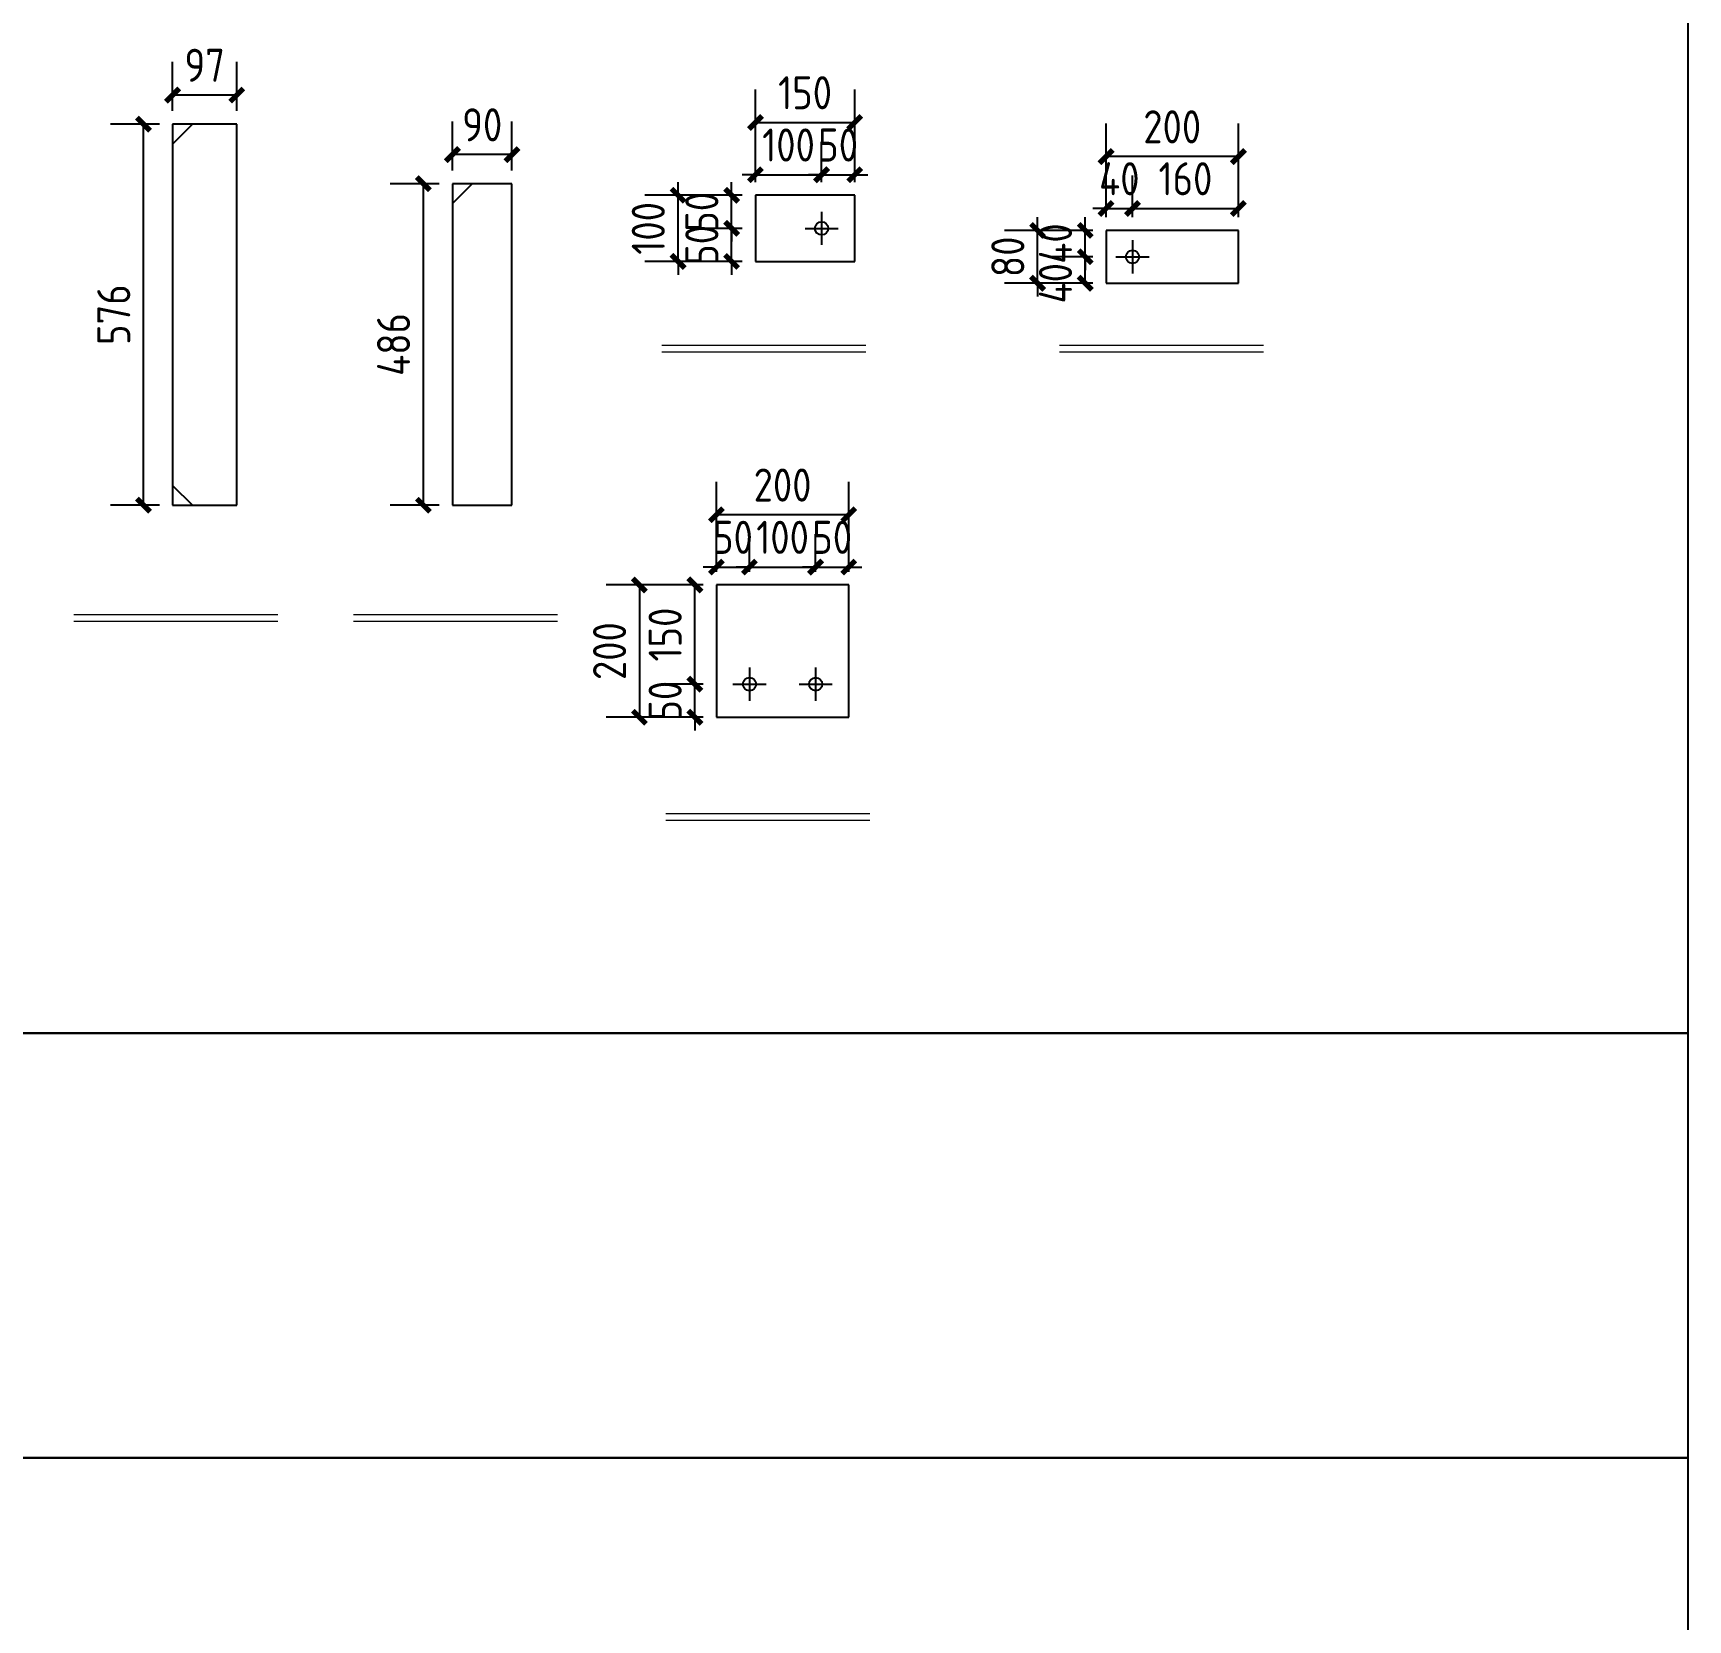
# Model space of a CAD drawing. Extents: x 411778 to 673094, y -11605 to 324395.
# Drawn here: x 484967 to 487468, y 119982 to 122381 of the extents above; entities that cross this region are included whole.
import ezdxf

# ---------------------------------------------------------------- set-up
doc = ezdxf.new("R2010")
doc.units = 0
doc.header["$LTSCALE"] = 1000
doc.header["$MEASUREMENT"] = 0
doc.styles.get("Standard").update_dxf_attribs({"font": 'gbenor.shx', "bigfont": 'gbcbig.shx'})
doc.dimstyles.get("Standard").update_dxf_attribs({"dimscale": 100, "dimtxt": 3.5, "dimasz": 1, "dimexe": 2.5, "dimexo": 3, "dimgap": 1.5, "dimtad": 1, "dimdec": 0, "dimzin": 0, "dimdsep": 46, "dimtxsty": 'Standard', "dimblk": 'ARCHTICK', "dimcen": 0.09, "dimadec": 0, "dimazin": 0, "dimtfac": 1, "dimtdec": 0, "dimtix": 1, "dimtmove": 2, "dimatfit": 3, "dimfxl": 1, "dimtolj": 1, "dimtzin": 0, "dimarcsym": 0})

# ---------------------------------------------------------------- blocks, each defined once
blk = doc.blocks.new('_ArchTick')
at = {"color": 0, "linetype": 'ByBlock', "const_width": 0.4}
blk.add_lwpolyline([(-0.5, -0.5), (0.5, 0.5)], dxfattribs=at)
blk = doc.blocks.new('*D546')
at = {"color": 3, "lineweight": -2}
for p, q in [((485158, 122243), (485084, 122243)), ((485134, 121667), (485134, 122243)), ((485158, 121667), (485084, 121667))]:
    blk.add_line(p, q, dxfattribs=at)
at = {"layer": 'Defpoints', "color": 0}
for p in [(485134, 122243), (485178, 122243), (485178, 121667)]:
    blk.add_point(p, dxfattribs=at)
at = {"color": 3, "lineweight": -2, "xscale": 20, "yscale": 20, "zscale": 20}
for p, rotation in [((485134, 122243), 90), ((485134, 121667), 270)]:
    blk.add_blockref('_ArchTick', p, dxfattribs=dict(at, rotation=rotation))
at = {"color": 0, "insert": (485089, 121955), "char_height": 50, "attachment_point": 5, "rotation": 90}
blk.add_mtext('\\A1;576', dxfattribs=at)
blk = doc.blocks.new('*D547')
at = {"color": 3, "lineweight": -2}
for p, q in [((485178, 122263), (485178, 122337)), ((485275, 122263), (485275, 122337)), ((485275, 122287), (485178, 122287))]:
    blk.add_line(p, q, dxfattribs=at)
at = {"layer": 'Defpoints', "color": 0}
for p in [(485178, 122287), (485178, 122243), (485275, 122243)]:
    blk.add_point(p, dxfattribs=at)
at = {"color": 3, "lineweight": -2, "xscale": 20, "yscale": 20, "zscale": 20, "rotation": 180}
blk.add_blockref('_ArchTick', (485178, 122287), dxfattribs=at)
at = {"color": 3, "lineweight": -2, "xscale": 20, "yscale": 20, "zscale": 20}
blk.add_blockref('_ArchTick', (485275, 122287), dxfattribs=at)
at = {"color": 0, "insert": (485226.5, 122332), "char_height": 50, "attachment_point": 5}
blk.add_mtext('\\A1;97', dxfattribs=at)
blk = doc.blocks.new('*D548')
at = {"color": 3, "lineweight": -2}
for p, q in [((485581, 122153), (485507, 122153)), ((485557, 121667), (485557, 122153)), ((485581, 121667), (485507, 121667))]:
    blk.add_line(p, q, dxfattribs=at)
at = {"layer": 'Defpoints', "color": 0}
for p in [(485557, 122153), (485601, 122153), (485601, 121667)]:
    blk.add_point(p, dxfattribs=at)
at = {"color": 3, "lineweight": -2, "xscale": 20, "yscale": 20, "zscale": 20}
for p, rotation in [((485557, 122153), 90), ((485557, 121667), 270)]:
    blk.add_blockref('_ArchTick', p, dxfattribs=dict(at, rotation=rotation))
at = {"color": 0, "insert": (485512, 121910), "char_height": 50, "attachment_point": 5, "rotation": 90}
blk.add_mtext('\\A1;486', dxfattribs=at)
blk = doc.blocks.new('*D549')
at = {"color": 3, "lineweight": -2}
for p, q in [((485601, 122173), (485601, 122247)), ((485691, 122173), (485691, 122247)), ((485691, 122197), (485601, 122197))]:
    blk.add_line(p, q, dxfattribs=at)
at = {"layer": 'Defpoints', "color": 0}
for p in [(485601, 122197), (485601, 122153), (485691, 122153)]:
    blk.add_point(p, dxfattribs=at)
at = {"color": 3, "lineweight": -2, "xscale": 20, "yscale": 20, "zscale": 20, "rotation": 180}
blk.add_blockref('_ArchTick', (485601, 122197), dxfattribs=at)
at = {"color": 3, "lineweight": -2, "xscale": 20, "yscale": 20, "zscale": 20}
blk.add_blockref('_ArchTick', (485691, 122197), dxfattribs=at)
at = {"color": 0, "insert": (485646, 122242), "char_height": 50, "attachment_point": 5}
blk.add_mtext('\\A1;90', dxfattribs=at)
blk = doc.blocks.new('*D915')
at = {"color": 3, "lineweight": -2}
for p, q in [((486023, 122085.5), (486023, 122105.5)), ((486039, 122085.5), (485973, 122085.5)), ((486023, 122035.5), (486023, 122085.5)), ((486039, 122035.5), (485973, 122035.5)), ((486023, 122035.5), (486023, 122015.5))]:
    blk.add_line(p, q, dxfattribs=at)
at = {"layer": 'Defpoints', "color": 0}
for p in [(486023, 122085.5), (486059, 122085.5), (486059, 122035.5)]:
    blk.add_point(p, dxfattribs=at)
at = {"color": 3, "lineweight": -2, "xscale": 20, "yscale": 20, "zscale": 20}
for p, rotation in [((486023, 122085.5), 270), ((486023, 122035.5), 90)]:
    blk.add_blockref('_ArchTick', p, dxfattribs=dict(at, rotation=rotation))
at = {"color": 0, "insert": (485978, 122060.5), "char_height": 50, "attachment_point": 5, "rotation": 90}
blk.add_mtext('\\A1;50', dxfattribs=at)
blk = doc.blocks.new('*D916')
at = {"color": 3, "lineweight": -2}
for p, q in [((486023, 122135.5), (486023, 122155.5)), ((486039, 122135.5), (485973, 122135.5)), ((486023, 122085.5), (486023, 122135.5)), ((486039, 122085.5), (485973, 122085.5)), ((486023, 122085.5), (486023, 122065.5))]:
    blk.add_line(p, q, dxfattribs=at)
at = {"layer": 'Defpoints', "color": 0}
for p in [(486023, 122135.5), (486059, 122135.5), (486059, 122085.5)]:
    blk.add_point(p, dxfattribs=at)
at = {"color": 3, "lineweight": -2, "xscale": 20, "yscale": 20, "zscale": 20}
for p, rotation in [((486023, 122135.5), 270), ((486023, 122085.5), 90)]:
    blk.add_blockref('_ArchTick', p, dxfattribs=dict(at, rotation=rotation))
at = {"color": 0, "insert": (485978, 122110.5), "char_height": 50, "attachment_point": 5, "rotation": 90}
blk.add_mtext('\\A1;50', dxfattribs=at)
blk = doc.blocks.new('*D917')
at = {"color": 3, "lineweight": -2}
for p, q in [((486059, 122155.5), (486059, 122216.5)), ((486159, 122155.5), (486159, 122216.5)), ((486059, 122166.5), (486039, 122166.5)), ((486059, 122166.5), (486159, 122166.5)), ((486159, 122166.5), (486179, 122166.5))]:
    blk.add_line(p, q, dxfattribs=at)
at = {"layer": 'Defpoints', "color": 0}
for p in [(486159, 122166.5), (486059, 122135.5), (486159, 122135.5)]:
    blk.add_point(p, dxfattribs=at)
at = {"color": 3, "lineweight": -2, "xscale": 20, "yscale": 20, "zscale": 20}
blk.add_blockref('_ArchTick', (486059, 122166.5), dxfattribs=at)
at = {"color": 3, "lineweight": -2, "xscale": 20, "yscale": 20, "zscale": 20, "rotation": 180}
blk.add_blockref('_ArchTick', (486159, 122166.5), dxfattribs=at)
at = {"color": 0, "insert": (486109, 122211.5), "char_height": 50, "attachment_point": 5}
blk.add_mtext('\\A1;100', dxfattribs=at)
blk = doc.blocks.new('*D918')
at = {"color": 3, "lineweight": -2}
for p, q in [((486159, 122155.5), (486159, 122216.5)), ((486209, 122155.5), (486209, 122216.5)), ((486159, 122166.5), (486139, 122166.5)), ((486159, 122166.5), (486209, 122166.5)), ((486209, 122166.5), (486229, 122166.5))]:
    blk.add_line(p, q, dxfattribs=at)
at = {"layer": 'Defpoints', "color": 0}
for p in [(486209, 122166.5), (486159, 122135.5), (486209, 122135.5)]:
    blk.add_point(p, dxfattribs=at)
at = {"color": 3, "lineweight": -2, "xscale": 20, "yscale": 20, "zscale": 20}
blk.add_blockref('_ArchTick', (486159, 122166.5), dxfattribs=at)
at = {"color": 3, "lineweight": -2, "xscale": 20, "yscale": 20, "zscale": 20, "rotation": 180}
blk.add_blockref('_ArchTick', (486209, 122166.5), dxfattribs=at)
at = {"color": 0, "insert": (486184, 122211.5), "char_height": 50, "attachment_point": 5}
blk.add_mtext('\\A1;50', dxfattribs=at)
blk = doc.blocks.new('*D919')
at = {"color": 3, "lineweight": -2}
for p, q in [((485942, 122135.5), (485942, 122155.5)), ((486039, 122135.5), (485892, 122135.5)), ((485942, 122035.5), (485942, 122135.5)), ((486039, 122035.5), (485892, 122035.5)), ((485942, 122035.5), (485942, 122015.5))]:
    blk.add_line(p, q, dxfattribs=at)
at = {"layer": 'Defpoints', "color": 0}
for p in [(485942, 122135.5), (486059, 122135.5), (486059, 122035.5)]:
    blk.add_point(p, dxfattribs=at)
at = {"color": 3, "lineweight": -2, "xscale": 20, "yscale": 20, "zscale": 20}
for p, rotation in [((485942, 122135.5), 270), ((485942, 122035.5), 90)]:
    blk.add_blockref('_ArchTick', p, dxfattribs=dict(at, rotation=rotation))
at = {"color": 0, "insert": (485897, 122085.5), "char_height": 50, "attachment_point": 5, "rotation": 90}
blk.add_mtext('\\A1;100', dxfattribs=at)
blk = doc.blocks.new('*D920')
at = {"color": 3, "lineweight": -2}
for p, q in [((486059, 122155.5), (486059, 122295.5)), ((486209, 122155.5), (486209, 122295.5)), ((486059, 122245.5), (486209, 122245.5))]:
    blk.add_line(p, q, dxfattribs=at)
at = {"layer": 'Defpoints', "color": 0}
for p in [(486209, 122245.5), (486059, 122135.5), (486209, 122135.5)]:
    blk.add_point(p, dxfattribs=at)
at = {"color": 3, "lineweight": -2, "xscale": 20, "yscale": 20, "zscale": 20, "rotation": 180}
blk.add_blockref('_ArchTick', (486059, 122245.5), dxfattribs=at)
at = {"color": 3, "lineweight": -2, "xscale": 20, "yscale": 20, "zscale": 20}
blk.add_blockref('_ArchTick', (486209, 122245.5), dxfattribs=at)
at = {"color": 0, "insert": (486134, 122290.5), "char_height": 50, "attachment_point": 5}
blk.add_mtext('\\A1;150', dxfattribs=at)
blk = doc.blocks.new('*D1829')
at = {"color": 3, "lineweight": -2}
for p, q in [((486569, 122042.5), (486507.5, 122042.5)), ((486557.5, 122002.5), (486557.5, 122042.5)), ((486569, 122002.5), (486507.5, 122002.5))]:
    blk.add_line(p, q, dxfattribs=at)
at = {"layer": 'Defpoints', "color": 0}
for p in [(486557.5, 122042.5), (486589, 122042.5), (486589, 122002.5)]:
    blk.add_point(p, dxfattribs=at)
at = {"color": 3, "lineweight": -2, "xscale": 20, "yscale": 20, "zscale": 20}
for p, rotation in [((486557.5, 122042.5), 90), ((486557.5, 122002.5), 270)]:
    blk.add_blockref('_ArchTick', p, dxfattribs=dict(at, rotation=rotation))
at = {"color": 0, "insert": (486512.5, 122002.5), "char_height": 50, "attachment_point": 5, "rotation": 90}
blk.add_mtext('\\A1;40', dxfattribs=at)
blk = doc.blocks.new('*D1830')
at = {"color": 3, "lineweight": -2}
for p, q in [((486557.5, 122082.5), (486557.5, 122102.5)), ((486569, 122082.5), (486507.5, 122082.5)), ((486557.5, 122042.5), (486557.5, 122082.5)), ((486569, 122042.5), (486507.5, 122042.5)), ((486557.5, 122042.5), (486557.5, 122022.5))]:
    blk.add_line(p, q, dxfattribs=at)
at = {"layer": 'Defpoints', "color": 0}
for p in [(486557.5, 122082.5), (486589, 122082.5), (486589, 122042.5)]:
    blk.add_point(p, dxfattribs=at)
at = {"color": 3, "lineweight": -2, "xscale": 20, "yscale": 20, "zscale": 20}
for p, rotation in [((486557.5, 122082.5), 270), ((486557.5, 122042.5), 90)]:
    blk.add_blockref('_ArchTick', p, dxfattribs=dict(at, rotation=rotation))
at = {"color": 0, "insert": (486512.5, 122062.5), "char_height": 50, "attachment_point": 5, "rotation": 90}
blk.add_mtext('\\A1;40', dxfattribs=at)
blk = doc.blocks.new('*D1831')
at = {"color": 3, "lineweight": -2}
for p, q in [((486589, 122102.5), (486589, 122165.5)), ((486629, 122102.5), (486629, 122165.5)), ((486589, 122115.5), (486569, 122115.5)), ((486589, 122115.5), (486629, 122115.5)), ((486629, 122115.5), (486649, 122115.5))]:
    blk.add_line(p, q, dxfattribs=at)
at = {"layer": 'Defpoints', "color": 0}
for p in [(486629, 122115.5), (486589, 122082.5), (486629, 122082.5)]:
    blk.add_point(p, dxfattribs=at)
at = {"color": 3, "lineweight": -2, "xscale": 20, "yscale": 20, "zscale": 20}
blk.add_blockref('_ArchTick', (486589, 122115.5), dxfattribs=at)
at = {"color": 3, "lineweight": -2, "xscale": 20, "yscale": 20, "zscale": 20, "rotation": 180}
blk.add_blockref('_ArchTick', (486629, 122115.5), dxfattribs=at)
at = {"color": 0, "insert": (486609, 122160.5), "char_height": 50, "attachment_point": 5}
blk.add_mtext('\\A1;40', dxfattribs=at)
blk = doc.blocks.new('*D1832')
at = {"color": 3, "lineweight": -2}
for p, q in [((486629, 122102.5), (486629, 122165.5)), ((486789, 122102.5), (486789, 122165.5)), ((486629, 122115.5), (486789, 122115.5))]:
    blk.add_line(p, q, dxfattribs=at)
at = {"layer": 'Defpoints', "color": 0}
for p in [(486789, 122115.5), (486629, 122082.5), (486789, 122082.5)]:
    blk.add_point(p, dxfattribs=at)
at = {"color": 3, "lineweight": -2, "xscale": 20, "yscale": 20, "zscale": 20, "rotation": 180}
blk.add_blockref('_ArchTick', (486629, 122115.5), dxfattribs=at)
at = {"color": 3, "lineweight": -2, "xscale": 20, "yscale": 20, "zscale": 20}
blk.add_blockref('_ArchTick', (486789, 122115.5), dxfattribs=at)
at = {"color": 0, "insert": (486709, 122160.5), "char_height": 50, "attachment_point": 5}
blk.add_mtext('\\A1;160', dxfattribs=at)
blk = doc.blocks.new('*D1833')
at = {"color": 3, "lineweight": -2}
for p, q in [((486485.5, 122082.5), (486485.5, 122102.5)), ((486569, 122082.5), (486435.5, 122082.5)), ((486485.5, 122002.5), (486485.5, 122082.5)), ((486569, 122002.5), (486435.5, 122002.5)), ((486485.5, 122002.5), (486485.5, 121982.5))]:
    blk.add_line(p, q, dxfattribs=at)
at = {"layer": 'Defpoints', "color": 0}
for p in [(486485.5, 122082.5), (486589, 122082.5), (486589, 122002.5)]:
    blk.add_point(p, dxfattribs=at)
at = {"color": 3, "lineweight": -2, "xscale": 20, "yscale": 20, "zscale": 20}
for p, rotation in [((486485.5, 122082.5), 270), ((486485.5, 122002.5), 90)]:
    blk.add_blockref('_ArchTick', p, dxfattribs=dict(at, rotation=rotation))
at = {"color": 0, "insert": (486440.5, 122042.5), "char_height": 50, "attachment_point": 5, "rotation": 90}
blk.add_mtext('\\A1;80', dxfattribs=at)
blk = doc.blocks.new('*D1834')
at = {"color": 3, "lineweight": -2}
for p, q in [((486589, 122102.5), (486589, 122244)), ((486789, 122102.5), (486789, 122244)), ((486789, 122194), (486589, 122194))]:
    blk.add_line(p, q, dxfattribs=at)
at = {"layer": 'Defpoints', "color": 0}
for p in [(486589, 122194), (486589, 122082.5), (486789, 122082.5)]:
    blk.add_point(p, dxfattribs=at)
at = {"color": 3, "lineweight": -2, "xscale": 20, "yscale": 20, "zscale": 20, "rotation": 180}
blk.add_blockref('_ArchTick', (486589, 122194), dxfattribs=at)
at = {"color": 3, "lineweight": -2, "xscale": 20, "yscale": 20, "zscale": 20}
blk.add_blockref('_ArchTick', (486789, 122194), dxfattribs=at)
at = {"color": 0, "insert": (486689, 122239), "char_height": 50, "attachment_point": 5}
blk.add_mtext('\\A1;200', dxfattribs=at)
blk = doc.blocks.new('*D1988')
at = {"color": 3, "lineweight": -2}
for p, q in [((485980, 121396.5), (485917.5, 121396.5)), ((485967.5, 121396.5), (485967.5, 121416.5)), ((485967.5, 121346.5), (485967.5, 121396.5)), ((485980, 121346.5), (485917.5, 121346.5)), ((485967.5, 121346.5), (485967.5, 121326.5))]:
    blk.add_line(p, q, dxfattribs=at)
at = {"layer": 'Defpoints', "color": 0}
for p in [(485967.5, 121396.5), (486000, 121396.5), (486000, 121346.5)]:
    blk.add_point(p, dxfattribs=at)
at = {"color": 3, "lineweight": -2, "xscale": 20, "yscale": 20, "zscale": 20}
for p, rotation in [((485967.5, 121396.5), 270), ((485967.5, 121346.5), 90)]:
    blk.add_blockref('_ArchTick', p, dxfattribs=dict(at, rotation=rotation))
at = {"color": 0, "insert": (485922.5, 121371.5), "char_height": 50, "attachment_point": 5, "rotation": 90}
blk.add_mtext('\\A1;50', dxfattribs=at)
blk = doc.blocks.new('*D1989')
at = {"color": 3, "lineweight": -2}
for p, q in [((485980, 121546.5), (485917.5, 121546.5)), ((485967.5, 121396.5), (485967.5, 121546.5)), ((485980, 121396.5), (485917.5, 121396.5))]:
    blk.add_line(p, q, dxfattribs=at)
at = {"layer": 'Defpoints', "color": 0}
for p in [(485967.5, 121546.5), (486000, 121546.5), (486000, 121396.5)]:
    blk.add_point(p, dxfattribs=at)
at = {"color": 3, "lineweight": -2, "xscale": 20, "yscale": 20, "zscale": 20}
for p, rotation in [((485967.5, 121546.5), 90), ((485967.5, 121396.5), 270)]:
    blk.add_blockref('_ArchTick', p, dxfattribs=dict(at, rotation=rotation))
at = {"color": 0, "insert": (485922.5, 121471.5), "char_height": 50, "attachment_point": 5, "rotation": 90}
blk.add_mtext('\\A1;150', dxfattribs=at)
blk = doc.blocks.new('*D1990')
at = {"color": 3, "lineweight": -2}
for p, q in [((485980, 121546.5), (485833.5, 121546.5)), ((485883.5, 121546.5), (485883.5, 121346.5)), ((485980, 121346.5), (485833.5, 121346.5))]:
    blk.add_line(p, q, dxfattribs=at)
at = {"layer": 'Defpoints', "color": 0}
for p in [(486000, 121546.5), (485883.5, 121346.5), (486000, 121346.5)]:
    blk.add_point(p, dxfattribs=at)
at = {"color": 3, "lineweight": -2, "xscale": 20, "yscale": 20, "zscale": 20}
for p, rotation in [((485883.5, 121546.5), 90), ((485883.5, 121346.5), 270)]:
    blk.add_blockref('_ArchTick', p, dxfattribs=dict(at, rotation=rotation))
at = {"color": 0, "insert": (485838.5, 121446.5), "char_height": 50, "attachment_point": 5, "rotation": 90}
blk.add_mtext('\\A1;200', dxfattribs=at)
blk = doc.blocks.new('*D1986')
at = {"color": 3, "lineweight": -2}
for p, q in [((486000, 121566.5), (486000, 121623.5)), ((486050, 121566.5), (486050, 121623.5)), ((486000, 121573.5), (485980, 121573.5)), ((486000, 121573.5), (486050, 121573.5)), ((486050, 121573.5), (486070, 121573.5))]:
    blk.add_line(p, q, dxfattribs=at)
at = {"layer": 'Defpoints', "color": 0}
for p in [(486050, 121573.5), (486000, 121546.5), (486050, 121546.5)]:
    blk.add_point(p, dxfattribs=at)
at = {"color": 3, "lineweight": -2, "xscale": 20, "yscale": 20, "zscale": 20}
blk.add_blockref('_ArchTick', (486000, 121573.5), dxfattribs=at)
at = {"color": 3, "lineweight": -2, "xscale": 20, "yscale": 20, "zscale": 20, "rotation": 180}
blk.add_blockref('_ArchTick', (486050, 121573.5), dxfattribs=at)
at = {"color": 0, "insert": (486025, 121618.5), "char_height": 50, "attachment_point": 5}
blk.add_mtext('\\A1;50', dxfattribs=at)
blk = doc.blocks.new('*D1987')
at = {"color": 3, "lineweight": -2}
for p, q in [((486050, 121566.5), (486050, 121623.5)), ((486150, 121566.5), (486150, 121623.5)), ((486050, 121573.5), (486030, 121573.5)), ((486050, 121573.5), (486150, 121573.5)), ((486150, 121573.5), (486170, 121573.5))]:
    blk.add_line(p, q, dxfattribs=at)
at = {"layer": 'Defpoints', "color": 0}
for p in [(486150, 121573.5), (486050, 121546.5), (486150, 121546.5)]:
    blk.add_point(p, dxfattribs=at)
at = {"color": 3, "lineweight": -2, "xscale": 20, "yscale": 20, "zscale": 20}
blk.add_blockref('_ArchTick', (486050, 121573.5), dxfattribs=at)
at = {"color": 3, "lineweight": -2, "xscale": 20, "yscale": 20, "zscale": 20, "rotation": 180}
blk.add_blockref('_ArchTick', (486150, 121573.5), dxfattribs=at)
at = {"color": 0, "insert": (486100, 121618.5), "char_height": 50, "attachment_point": 5}
blk.add_mtext('\\A1;100', dxfattribs=at)
blk = doc.blocks.new('*D1991')
at = {"color": 3, "lineweight": -2}
for p, q in [((486150, 121566.5), (486150, 121623.5)), ((486200, 121566.5), (486200, 121623.5)), ((486150, 121573.5), (486130, 121573.5)), ((486150, 121573.5), (486200, 121573.5)), ((486200, 121573.5), (486220, 121573.5))]:
    blk.add_line(p, q, dxfattribs=at)
at = {"layer": 'Defpoints', "color": 0}
for p in [(486200, 121573.5), (486150, 121546.5), (486200, 121546.5)]:
    blk.add_point(p, dxfattribs=at)
at = {"color": 3, "lineweight": -2, "xscale": 20, "yscale": 20, "zscale": 20}
blk.add_blockref('_ArchTick', (486150, 121573.5), dxfattribs=at)
at = {"color": 3, "lineweight": -2, "xscale": 20, "yscale": 20, "zscale": 20, "rotation": 180}
blk.add_blockref('_ArchTick', (486200, 121573.5), dxfattribs=at)
at = {"color": 0, "insert": (486175, 121618.5), "char_height": 50, "attachment_point": 5}
blk.add_mtext('\\A1;50', dxfattribs=at)
blk = doc.blocks.new('*D1992')
at = {"color": 3, "lineweight": -2}
for p, q in [((486000, 121566.5), (486000, 121702.5)), ((486200, 121566.5), (486200, 121702.5)), ((486200, 121652.5), (486000, 121652.5))]:
    blk.add_line(p, q, dxfattribs=at)
at = {"layer": 'Defpoints', "color": 0}
for p in [(486000, 121652.5), (486000, 121546.5), (486200, 121546.5)]:
    blk.add_point(p, dxfattribs=at)
at = {"color": 3, "lineweight": -2, "xscale": 20, "yscale": 20, "zscale": 20, "rotation": 180}
blk.add_blockref('_ArchTick', (486000, 121652.5), dxfattribs=at)
at = {"color": 3, "lineweight": -2, "xscale": 20, "yscale": 20, "zscale": 20}
blk.add_blockref('_ArchTick', (486200, 121652.5), dxfattribs=at)
at = {"color": 0, "insert": (486100, 121697.5), "char_height": 50, "attachment_point": 5}
blk.add_mtext('\\A1;200', dxfattribs=at)

msp = doc.modelspace()

# ---------------------------------------------------------------- linework, layer by layer
for p, q in [((485178, 122243), (485178, 121667)), ((485275, 122243), (485178, 122243)), ((485178, 122213), (485208, 122243)), ((485275, 121667), (485275, 122243)), ((485601, 122153), (485601, 121667)), ((485691, 122153), (485601, 122153)), ((485631, 122153), (485601, 122123)), ((485691, 121667), (485691, 122153)), ((486059, 122135.5), (486059, 122035.5)), ((486209, 122135.5), (486059, 122135.5)), ((486209, 122035.5), (486209, 122135.5)), ((486159, 122110.5), (486159, 122060.5)), ((486134, 122085.5), (486184, 122085.5)), ((486589, 122082.5), (486589, 122002.5)), ((486789, 122082.5), (486589, 122082.5)), ((486789, 122002.5), (486789, 122082.5)), ((486629, 122067.5), (486629, 122017.5)), ((486059, 122035.5), (486209, 122035.5)), ((486604, 122042.5), (486654, 122042.5)), ((486589, 122002.5), (486789, 122002.5)), ((485178, 121697), (485208, 121667)), ((485178, 121667), (485275, 121667)), ((485601, 121667), (485691, 121667)), ((486000, 121546.5), (486000, 121346.5)), ((486200, 121546.5), (486000, 121546.5)), ((486200, 121346.5), (486200, 121546.5)), ((486050, 121421.5), (486050, 121371.5)), ((486150, 121421.5), (486150, 121371.5)), ((486025, 121396.5), (486075, 121396.5)), ((486125, 121396.5), (486175, 121396.5)), ((486000, 121346.5), (486200, 121346.5))]:
    msp.add_line(p, q)
at = {"lineweight": 15}
for p, q in [((485917.5, 121909), (486226, 121909)), ((485917.5, 121899), (486226, 121899)), ((486518.5, 121909), (486827, 121909)), ((486518.5, 121899), (486827, 121899)), ((485028.5, 121502), (485337, 121502)), ((485451.5, 121502), (485760, 121502)), ((485028.5, 121492), (485337, 121492)), ((485451.5, 121492), (485760, 121492)), ((485923.5, 121201), (486232, 121201)), ((485923.5, 121191), (486232, 121191))]:
    msp.add_line(p, q, dxfattribs=at)
for points in [[(483013.5, 124018.9), (487468.5, 124018.9), (487468.5, 120868.9), (483013.5, 120868.9)], [(487468.5, 120226.9), (483013.5, 120226.9), (483013.5, 120868.9), (487468.5, 120868.9)], [(483013.5, 120226.9), (487468.5, 120226.9), (487468.5, 117076.9), (483013.5, 117076.9)]]:
    msp.add_lwpolyline(points, close=True)
for centre in [(486159, 122085.5), (486629, 122042.5), (486050, 121396.5), (486150, 121396.5)]:
    msp.add_circle(centre, 10)

# ---------------------------------------------------------------- dimensions: what is measured, and where the dimension line sits
for p1, p2, distance, picture, middle in [((485275, 122243), (485178, 122243), -44, '*D547', (485226.5, 122332)), ((486059, 122135.5), (486209, 122135.5), 110, '*D920', (486134, 122290.5)), ((485691, 122153), (485601, 122153), -44, '*D549', (485646, 122242)), ((486789, 122082.5), (486589, 122082.5), -111.5, '*D1834', (486689, 122239)), ((485178, 121667), (485178, 122243), 44, '*D546', (485089, 121955)), ((486059, 122135.5), (486159, 122135.5), 31, '*D917', (486109, 122211.5)), ((485601, 121667), (485601, 122153), 44, '*D548', (485512, 121910)), ((486059, 122035.5), (486059, 122135.5), 117, '*D919', (485897, 122085.5)), ((486589, 122002.5), (486589, 122082.5), 103.5, '*D1833', (486440.5, 122042.5)), ((486200, 121546.5), (486000, 121546.5), -106, '*D1992', (486100, 121697.5)), ((486000, 121546.5), (486000, 121346.5), -116.5, '*D1990', (485838.5, 121446.5))]:
    dim = msp.add_aligned_dim(p1=p1, p2=p2, distance=distance, dimstyle='Standard', override={"dimtxt": 0.5, "dimasz": 0.2, "dimexe": 0.5, "dimexo": 0.2, "dimgap": 0.2, "dimclrd": 3, "dimclre": 3})
    dim.commit()
    dim.dimension.update_dxf_attribs({"geometry": picture, "text_midpoint": middle})
for base, p1, p2, angle, picture, middle in [((486209, 122166.5), (486159, 122135.5), (486209, 122135.5), 180, '*D918', (486184, 122211.5)), ((486023, 122135.5), (486059, 122085.5), (486059, 122135.5), 90, '*D916', (485978, 122110.5)), ((486023, 122085.5), (486059, 122035.5), (486059, 122085.5), 90, '*D915', (485978, 122060.5)), ((486557.5, 122082.5), (486589, 122042.5), (486589, 122082.5), 90, '*D1830', (486512.5, 122062.5)), ((485967.5, 121546.5), (486000, 121396.5), (486000, 121546.5), 90, '*D1989', (485922.5, 121471.5)), ((485967.5, 121396.5), (486000, 121346.5), (486000, 121396.5), 90, '*D1988', (485922.5, 121371.5))]:
    dim = msp.add_linear_dim(base=base, p1=p1, p2=p2, angle=angle, dimstyle='Standard', override={"dimtxt": 0.5, "dimasz": 0.2, "dimexe": 0.5, "dimexo": 0.2, "dimgap": 0.2, "dimclrd": 3, "dimclre": 3})
    dim.commit()
    dim.dimension.update_dxf_attribs({"geometry": picture, "text_midpoint": middle})
for base, p1, p2, picture, middle in [((486629, 122115.5), (486589, 122082.5), (486629, 122082.5), '*D1831', (486609, 122160.5)), ((486789, 122115.5), (486629, 122082.5), (486789, 122082.5), '*D1832', (486709, 122160.5)), ((486050, 121573.5), (486000, 121546.5), (486050, 121546.5), '*D1986', (486025, 121618.5)), ((486150, 121573.5), (486050, 121546.5), (486150, 121546.5), '*D1987', (486100, 121618.5)), ((486200, 121573.5), (486150, 121546.5), (486200, 121546.5), '*D1991', (486175, 121618.5))]:
    dim = msp.add_linear_dim(base=base, p1=p1, p2=p2, dimstyle='Standard', override={"dimtxt": 0.5, "dimasz": 0.2, "dimexe": 0.5, "dimexo": 0.2, "dimgap": 0.2, "dimclrd": 3, "dimclre": 3})
    dim.commit()
    dim.dimension.update_dxf_attribs({"geometry": picture, "text_midpoint": middle})
dim = msp.add_linear_dim(base=(486557.5, 122042.5), p1=(486589, 122002.5), p2=(486589, 122042.5), angle=90, dimstyle='Standard', override={"dimtxt": 0.5, "dimasz": 0.2, "dimexe": 0.5, "dimexo": 0.2, "dimgap": 0.2, "dimclrd": 3, "dimclre": 3})
dim.commit()
dim.dimension.update_dxf_attribs({"geometry": '*D1829', "text_midpoint": (486512.5, 122002.5), "dimtype": 160})

doc.saveas('drawing.dxf')
